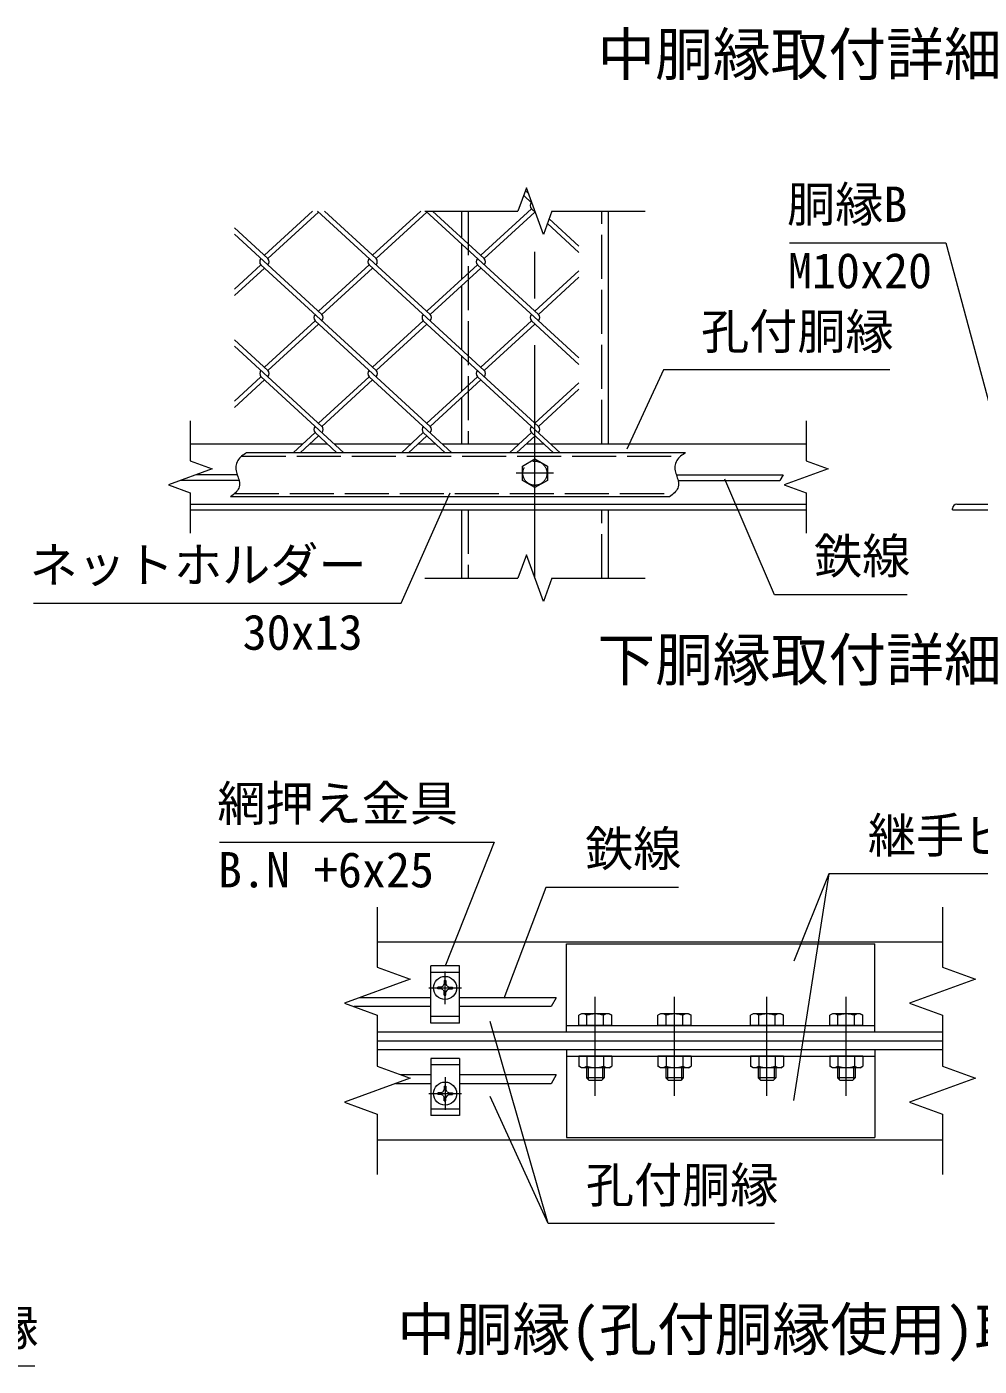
# Model space of a CAD drawing. Units: millimetres at full size; details may follow other scales. Extents: x -8400 to 8400, y -5940 to 5940.
# Drawn here: x 4193 to 6788, y -3296 to 354 of the extents above; entities that cross this region are included whole.
import ezdxf
from ezdxf.enums import TextEntityAlignment as Align

# ---------------------------------------------------------------- set-up
doc = ezdxf.new("R2010")
doc.units = ezdxf.units.MM
doc.header["$LTSCALE"] = 20
doc.linetypes.add('DASHED', pattern=[7.5, 6, -1.5])
doc.linetypes.add('USER1', pattern=[50.8, 31.75, -6.35, 6.35, -6.35])
for name, color, linetype, lineweight in [('0-0_D-STR1', 1, 'Continuous', 18), ('0-1_D-BMK', 2, 'USER1', 13), ('0-2_D-STR3', 3, 'Continuous', 13), ('0-4_D-STR-DIM', 7, 'Continuous', 13), ('0-8_D-STR-TXT', 7, 'Continuous', 13), ('0-9_D-TTL-TXT', 7, 'Continuous', 13), ('0-A_D-STR2', 7, 'Continuous', 13)]:
    doc.layers.add(name, color=color, linetype=linetype, lineweight=lineweight)
doc.styles.add('ＭＳ ゴシック', font='')
doc.styles.get('ＭＳ ゴシック').set_extended_font_data('MS Gothic')

msp = doc.modelspace()

# ---------------------------------------------------------------- linework, layer by layer
at = {"layer": '0-0_D-STR1'}
for p, q in [((5377.66, -148.41), (5377.66, -220.6)), ((5777.66, -148.41), (5777.66, -782.65)), ((5377.66, -237.96), (5377.66, -334.3)), ((5377.66, -351.66), (5377.66, -525.56)), ((5377.66, -542.92), (5377.66, -639.26)), ((5377.66, -656.62), (5377.66, -782.65)), ((4638.54, -782.65), (4945.17, -782.65)), ((4964.11, -782.65), (5012.05, -782.65)), ((5030.99, -782.65), (5240.08, -782.65)), ((5259.02, -782.65), (5306.96, -782.65)), ((5325.43, -782.65), (5534.99, -782.65)), ((5553.93, -782.65), (5601.87, -782.65)), ((5620.34, -782.65), (6316.79, -782.65)), ((4638.54, -946.65), (6316.79, -946.65)), ((6727.37, -946.65), (6861.37, -946.65)), ((4638.54, -962.65), (6316.79, -962.65)), ((5377.66, -962.65), (5377.66, -1148.41)), ((5777.66, -962.65), (5777.66, -1148.41)), ((6715.37, -962.65), (6715.37, -958.65)), ((6715.37, -962.65), (6875.37, -962.65)), ((5148.13, -2139.33), (6688.46, -2139.33)), ((5148.13, -2385.33), (6688.46, -2385.33)), ((5148.13, -2409.33), (6688.46, -2409.33)), ((5148.13, -2433.33), (6688.46, -2433.33)), ((5148.13, -2679.33), (6688.46, -2679.33))]:
    msp.add_line(p, q, dxfattribs=at)
at = {"layer": '0-0_D-STR1', "linetype": 'DASHED'}
for p, q in [((5395.66, -148.41), (5395.66, -782.65)), ((5759.66, -782.65), (5759.66, -148.41)), ((5395.66, -962.65), (5395.66, -1148.41)), ((5759.66, -1148.41), (5759.66, -962.65))]:
    msp.add_line(p, q, dxfattribs=at)
at = {"layer": '0-0_D-STR1'}
msp.add_arc((6727.37, -958.65), 12, 90, 180, dxfattribs=at)
at = {"layer": '0-1_D-BMK'}
for p, q in [((5577.66, -1148.41), (5577.66, -148.41)), ((5332.8, -2309.97), (5332.8, -2220.69)), ((5288.16, -2265.33), (5377.44, -2265.33)), ((5742.05, -2559.33), (5742.05, -2289.33)), ((5958.05, -2559.33), (5958.05, -2289.33)), ((6210.05, -2559.33), (6210.05, -2289.33)), ((6426.05, -2559.33), (6426.05, -2289.33)), ((5332.8, -2508.69), (5332.8, -2597.97)), ((5288.16, -2553.33), (5377.44, -2553.33))]:
    msp.add_line(p, q, dxfattribs=at)
at = {"layer": '0-1_D-BMK', "color": 4, "lineweight": 5}
msp.add_line((5628.66, -862.65), (5526.66, -862.65), dxfattribs=at)
at = {"layer": '0-2_D-STR3', "linetype": 'DASHED'}
for p, q in [((4779.02, -815.85), (5975.44, -815.85)), ((4759.47, -917.45), (5955.9, -917.45)), ((5371.8, -2223.33), (5293.8, -2223.33)), ((5371.8, -2343.33), (5293.8, -2343.33)), ((5371.8, -2475.33), (5293.8, -2475.33)), ((5371.8, -2595.33), (5293.8, -2595.33))]:
    msp.add_line(p, q, dxfattribs=at)
at = {"layer": '0-2_D-STR3'}
for p, q in [((5988.42, -806.65), (4792, -806.65)), ((4766.4, -866.65), (4655.02, -866.65)), ((5962.82, -866.65), (6254.17, -866.65)), ((4771.33, -882.65), (4611.06, -882.65)), ((5967.75, -882.65), (6244.93, -882.65)), ((5944.17, -926.65), (4747.74, -926.65)), ((5664.05, -2145.33), (6504.05, -2145.33)), ((5664.05, -2385.33), (5664.05, -2145.33)), ((6504.05, -2385.33), (6504.05, -2145.33)), ((5293.8, -2361.33), (5293.8, -2205.33)), ((5371.8, -2205.33), (5293.8, -2205.33)), ((5371.8, -2361.33), (5371.8, -2205.33)), ((5321.82, -2262.98), (5312.7, -2263.14)), ((5312.7, -2267.52), (5312.7, -2263.14)), ((5327.39, -2260.14), (5321.82, -2262.98)), ((5327.5, -2260.03), (5330.44, -2254.5)), ((5330.6, -2245.23), (5330.44, -2254.5)), ((5330.6, -2245.23), (5334.99, -2245.23)), ((5334.99, -2245.23), (5335.15, -2254.5)), ((5338.09, -2260.03), (5335.15, -2254.5)), ((5338.2, -2260.14), (5343.77, -2262.98)), ((5343.77, -2262.98), (5352.9, -2263.14)), ((5352.9, -2267.52), (5352.9, -2263.14)), ((5293.8, -2292.33), (5098.67, -2292.33)), ((5321.82, -2267.68), (5312.7, -2267.52)), ((5327.39, -2270.52), (5321.82, -2267.68)), ((5327.5, -2270.63), (5330.44, -2276.16)), ((5330.6, -2285.43), (5330.44, -2276.16)), ((5330.45, -2285.43), (5334.99, -2285.43)), ((5334.99, -2285.43), (5335.15, -2276.16)), ((5338.09, -2270.63), (5335.15, -2276.16)), ((5338.2, -2270.52), (5343.77, -2267.68)), ((5343.77, -2267.68), (5352.9, -2267.52)), ((5635.4, -2292.33), (5371.8, -2292.33)), ((5293.8, -2316.33), (5083.8, -2316.33)), ((5621.55, -2316.33), (5371.8, -2316.33)), ((5704.25, -2335.53), (5697.01, -2339.71)), ((5779.85, -2335.53), (5704.25, -2335.53)), ((5779.85, -2335.53), (5787.08, -2339.71)), ((5920.25, -2335.53), (5913.01, -2339.71)), ((5995.85, -2335.53), (5920.25, -2335.53)), ((5995.85, -2335.53), (6003.08, -2339.71)), ((6172.25, -2335.53), (6165.01, -2339.71)), ((6247.85, -2335.53), (6172.25, -2335.53)), ((6247.85, -2335.53), (6255.08, -2339.71)), ((6388.25, -2335.53), (6381.01, -2339.71)), ((6463.85, -2335.53), (6388.25, -2335.53)), ((6463.85, -2335.53), (6471.08, -2339.71)), ((5371.8, -2361.33), (5293.8, -2361.33)), ((5664.05, -2367.33), (6504.05, -2367.33)), ((5697.01, -2367.33), (5697.01, -2339.71)), ((5787.08, -2367.33), (5697.01, -2367.33)), ((5719.53, -2367.33), (5719.53, -2339.71)), ((5764.56, -2367.33), (5764.56, -2339.71)), ((5787.08, -2367.33), (5787.08, -2339.71)), ((5913.01, -2367.33), (5913.01, -2339.71)), ((6003.08, -2367.33), (5913.01, -2367.33)), ((5935.53, -2367.33), (5935.53, -2339.71)), ((5980.56, -2367.33), (5980.56, -2339.71)), ((6003.08, -2367.33), (6003.08, -2339.71)), ((6165.01, -2367.33), (6165.01, -2339.71)), ((6255.08, -2367.33), (6165.01, -2367.33)), ((6187.53, -2367.33), (6187.53, -2339.71)), ((6232.56, -2367.33), (6232.56, -2339.71)), ((6255.08, -2367.33), (6255.08, -2339.71)), ((6381.01, -2367.33), (6381.01, -2339.71)), ((6471.08, -2367.33), (6381.01, -2367.33)), ((6403.53, -2367.33), (6403.53, -2339.71)), ((6448.56, -2367.33), (6448.56, -2339.71)), ((6471.08, -2367.33), (6471.08, -2339.71)), ((5664.05, -2433.33), (6504.05, -2433.33)), ((5664.05, -2433.33), (5664.05, -2673.33)), ((6504.05, -2433.33), (6504.05, -2673.33)), ((5293.8, -2457.33), (5293.8, -2613.33)), ((5371.8, -2457.33), (5293.8, -2457.33)), ((5371.8, -2457.33), (5371.8, -2613.33)), ((5664.05, -2451.33), (6504.05, -2451.33)), ((5697.01, -2451.33), (5697.01, -2478.95)), ((5787.08, -2451.33), (5697.01, -2451.33)), ((5704.25, -2483.13), (5697.01, -2478.95)), ((5719.53, -2451.33), (5719.53, -2478.95)), ((5764.56, -2451.33), (5764.56, -2478.95)), ((5779.85, -2483.13), (5787.08, -2478.95)), ((5787.08, -2451.33), (5787.08, -2478.95)), ((5913.01, -2451.33), (5913.01, -2478.95)), ((6003.08, -2451.33), (5913.01, -2451.33)), ((5920.25, -2483.13), (5913.01, -2478.95)), ((5935.53, -2451.33), (5935.53, -2478.95)), ((5980.56, -2451.33), (5980.56, -2478.95)), ((5995.85, -2483.13), (6003.08, -2478.95)), ((6003.08, -2451.33), (6003.08, -2478.95)), ((6165.01, -2451.33), (6165.01, -2478.95)), ((6255.08, -2451.33), (6165.01, -2451.33)), ((6172.25, -2483.13), (6165.01, -2478.95)), ((6187.53, -2451.33), (6187.53, -2478.95)), ((6232.56, -2451.33), (6232.56, -2478.95)), ((6247.85, -2483.13), (6255.08, -2478.95)), ((6255.08, -2451.33), (6255.08, -2478.95)), ((6381.01, -2451.33), (6381.01, -2478.95)), ((6471.08, -2451.33), (6381.01, -2451.33)), ((6388.25, -2483.13), (6381.01, -2478.95)), ((6403.53, -2451.33), (6403.53, -2478.95)), ((6448.56, -2451.33), (6448.56, -2478.95)), ((6463.85, -2483.13), (6471.08, -2478.95)), ((6471.08, -2451.33), (6471.08, -2478.95)), ((5293.8, -2502.33), (5212.45, -2502.33)), ((5635.4, -2502.33), (5371.8, -2502.33)), ((5779.85, -2483.13), (5704.25, -2483.13)), ((5718.05, -2483.13), (5718.05, -2510.13)), ((5718.05, -2510.13), (5725.25, -2517.33)), ((5766.05, -2510.13), (5718.05, -2510.13)), ((5722.55, -2483.13), (5722.55, -2514.63)), ((5758.85, -2517.33), (5725.25, -2517.33)), ((5766.05, -2510.13), (5758.85, -2517.33)), ((5761.55, -2483.13), (5761.55, -2514.63)), ((5766.05, -2483.13), (5766.05, -2510.13)), ((5995.85, -2483.13), (5920.25, -2483.13)), ((5934.05, -2483.13), (5934.05, -2510.13)), ((5934.05, -2510.13), (5941.25, -2517.33)), ((5982.05, -2510.13), (5934.05, -2510.13)), ((5938.55, -2483.13), (5938.55, -2514.63)), ((5974.85, -2517.33), (5941.25, -2517.33)), ((5982.05, -2510.13), (5974.85, -2517.33)), ((5977.55, -2483.13), (5977.55, -2514.63)), ((5982.05, -2483.13), (5982.05, -2510.13)), ((6247.85, -2483.13), (6172.25, -2483.13)), ((6186.05, -2483.13), (6186.05, -2510.13)), ((6186.05, -2510.13), (6193.25, -2517.33)), ((6234.05, -2510.13), (6186.05, -2510.13)), ((6190.55, -2483.13), (6190.55, -2514.63)), ((6226.85, -2517.33), (6193.25, -2517.33)), ((6234.05, -2510.13), (6226.85, -2517.33)), ((6229.55, -2483.13), (6229.55, -2514.63)), ((6234.05, -2483.13), (6234.05, -2510.13)), ((6463.85, -2483.13), (6388.25, -2483.13)), ((6402.05, -2483.13), (6402.05, -2510.13)), ((6402.05, -2510.13), (6409.25, -2517.33)), ((6450.05, -2510.13), (6402.05, -2510.13)), ((6406.55, -2483.13), (6406.55, -2514.63)), ((6442.85, -2517.33), (6409.25, -2517.33)), ((6450.05, -2510.13), (6442.85, -2517.33)), ((6445.55, -2483.13), (6445.55, -2514.63)), ((6450.05, -2483.13), (6450.05, -2510.13)), ((5293.8, -2526.33), (5197.58, -2526.33)), ((5321.82, -2550.98), (5312.7, -2551.14)), ((5312.7, -2551.14), (5312.7, -2555.52)), ((5327.39, -2548.14), (5321.82, -2550.98)), ((5327.5, -2548.03), (5330.44, -2542.5)), ((5330.6, -2533.23), (5330.44, -2542.5)), ((5330.45, -2533.23), (5334.99, -2533.23)), ((5334.99, -2533.23), (5335.15, -2542.5)), ((5338.09, -2548.03), (5335.15, -2542.5)), ((5338.2, -2548.14), (5343.77, -2550.98)), ((5343.77, -2550.98), (5352.9, -2551.14)), ((5352.9, -2551.14), (5352.9, -2555.52)), ((5621.55, -2526.33), (5371.8, -2526.33)), ((5321.82, -2555.68), (5312.7, -2555.52)), ((5327.39, -2558.52), (5321.82, -2555.68)), ((5327.5, -2558.63), (5330.44, -2564.16)), ((5330.6, -2573.43), (5330.44, -2564.16)), ((5330.6, -2573.43), (5334.99, -2573.43)), ((5334.99, -2573.43), (5335.15, -2564.16)), ((5338.09, -2558.63), (5335.15, -2564.16)), ((5338.2, -2558.52), (5343.77, -2555.68)), ((5343.77, -2555.68), (5352.9, -2555.52)), ((5371.8, -2613.33), (5293.8, -2613.33)), ((5664.05, -2673.33), (6504.05, -2673.33))]:
    msp.add_line(p, q, dxfattribs=at)
at = {"layer": '0-2_D-STR3', "color": 4, "linetype": 'DASHED', "lineweight": 5}
msp.add_lwpolyline([(5577.66, -901.91), (5543.66, -882.28), (5543.66, -843.02), (5577.66, -823.39), (5611.66, -843.02), (5611.66, -882.28)], close=True, dxfattribs=at)
msp.add_circle((5577.66, -862.65), 33, dxfattribs=at)
at = {"layer": '0-2_D-STR3'}
for centre in [(5332.8, -2265.33), (5332.8, -2553.33)]:
    msp.add_circle(centre, 31.5, dxfattribs=at)
for centre, radius, start, end in [((5708.27, -2356.16), 19.93, 55.61585, 124.38415), ((5742.05, -2410.74), 74.52, 72.4121, 107.5879), ((5775.82, -2356.16), 19.93, 55.61585, 124.38415), ((5924.27, -2356.16), 19.93, 55.61585, 124.38415), ((5958.05, -2410.74), 74.52, 72.4121, 107.5879), ((5991.82, -2356.16), 19.93, 55.61585, 124.38415), ((6176.27, -2356.16), 19.93, 55.61585, 124.38415), ((6210.05, -2410.74), 74.52, 72.4121, 107.5879), ((6243.82, -2356.16), 19.93, 55.61585, 124.38415), ((6392.27, -2356.16), 19.93, 55.61585, 124.38415), ((6426.05, -2410.74), 74.52, 72.4121, 107.5879), ((6459.82, -2356.16), 19.93, 55.61585, 124.38415), ((5708.27, -2462.5), 19.93, 235.61585, 304.38415), ((5742.05, -2407.92), 74.52, 252.4121, 287.5879), ((5775.82, -2462.5), 19.93, 235.61585, 304.38415), ((5924.27, -2462.5), 19.93, 235.61585, 304.38415), ((5958.05, -2407.92), 74.52, 252.4121, 287.5879), ((5991.82, -2462.5), 19.93, 235.61585, 304.38415), ((6176.27, -2462.5), 19.93, 235.61585, 304.38415), ((6210.05, -2407.92), 74.52, 252.4121, 287.5879), ((6243.82, -2462.5), 19.93, 235.61585, 304.38415), ((6392.27, -2462.5), 19.93, 235.61585, 304.38415), ((6426.05, -2407.92), 74.52, 252.4121, 287.5879), ((6459.82, -2462.5), 19.93, 235.61585, 304.38415)]:
    msp.add_arc(centre, radius, start, end, dxfattribs=at)
at = {"layer": '0-4_D-STR-DIM'}
for p, q in [((5554.58, -84.98), (5531.49, -148.41)), ((5600.75, -211.84), (5554.58, -84.98)), ((5277.66, -148.41), (5531.49, -148.41)), ((5623.84, -148.41), (5600.75, -211.84)), ((5623.84, -148.41), (5877.66, -148.41)), ((4638.54, -719.65), (4638.54, -829.05)), ((6316.79, -719.65), (6316.79, -829.05)), ((4638.54, -829.05), (4698.44, -850.85)), ((6316.79, -829.05), (6376.7, -850.85)), ((4698.44, -850.85), (4578.63, -894.46)), ((6254.17, -866.65), (6244.93, -882.65)), ((6376.7, -850.85), (6256.89, -894.46)), ((4578.63, -894.46), (4638.54, -916.26)), ((6256.89, -894.46), (6316.79, -916.26)), ((4638.54, -916.26), (4638.54, -1025.65)), ((6316.79, -916.26), (6316.79, -1025.65)), ((5554.58, -1084.98), (5531.49, -1148.41)), ((5600.75, -1211.84), (5554.58, -1084.98)), ((5277.66, -1148.41), (5531.49, -1148.41)), ((5623.84, -1148.41), (5600.75, -1211.84)), ((5623.84, -1148.41), (5877.66, -1148.41)), ((5148.13, -2044.83), (5148.13, -2208.92)), ((6688.46, -2044.83), (6688.46, -2208.92)), ((5148.13, -2208.92), (5237.99, -2241.62)), ((6688.46, -2208.92), (6778.32, -2241.62)), ((5237.99, -2241.62), (5058.27, -2307.04)), ((6778.32, -2241.62), (6598.6, -2307.04)), ((5635.4, -2292.33), (5621.55, -2316.33)), ((5058.27, -2307.04), (5148.13, -2339.74)), ((6598.6, -2307.04), (6688.46, -2339.74)), ((5148.13, -2339.74), (5148.13, -2478.92)), ((6688.46, -2339.74), (6688.46, -2478.92)), ((5148.13, -2478.92), (5237.99, -2511.62)), ((6688.46, -2478.92), (6778.32, -2511.62)), ((5237.99, -2511.62), (5058.27, -2577.04)), ((5635.4, -2502.33), (5621.55, -2526.33)), ((6778.32, -2511.62), (6598.6, -2577.04)), ((5058.27, -2577.04), (5148.13, -2609.74)), ((6598.6, -2577.04), (6688.46, -2609.74)), ((5148.13, -2609.74), (5148.13, -2773.83)), ((6688.46, -2609.74), (6688.46, -2773.83))]:
    msp.add_line(p, q, dxfattribs=at)
for points in [[(4792, -806.65), (4788.48, -809), (4785.01, -811.37), (4781.63, -813.82), (4778.39, -816.37), (4775.33, -819.06), (4772.51, -821.91), (4769.97, -824.98), (4767.75, -828.29), (4765.9, -831.87), (4764.45, -835.69), (4763.4, -839.68), (4762.76, -843.75), (4762.55, -847.84), (4762.76, -851.87), (4763.35, -855.81), (4764.26, -859.7), (4765.38, -863.55), (4766.65, -867.4), (4767.98, -871.27), (4769.28, -875.2), (4770.47, -879.21), (4771.47, -883.31), (4772.2, -887.45), (4772.58, -891.56), (4772.52, -895.57), (4771.93, -899.42), (4770.77, -903.04), (4769.07, -906.45), (4766.9, -909.68), (4764.33, -912.75), (4761.41, -915.69), (4758.23, -918.52), (4754.85, -921.28), (4751.33, -923.98), (4747.74, -926.65)], [(5988.42, -806.65), (5984.9, -809), (5981.43, -811.37), (5978.05, -813.82), (5974.81, -816.37), (5971.76, -819.06), (5968.93, -821.91), (5966.39, -824.98), (5964.17, -828.29), (5962.32, -831.87), (5960.87, -835.69), (5959.82, -839.68), (5959.19, -843.75), (5958.97, -847.84), (5959.18, -851.87), (5959.77, -855.81), (5960.68, -859.7), (5961.8, -863.55), (5963.07, -867.4), (5964.4, -871.27), (5965.7, -875.2), (5966.89, -879.21), (5967.89, -883.31), (5968.63, -887.45), (5969, -891.56), (5968.94, -895.57), (5968.36, -899.42), (5967.2, -903.04), (5965.5, -906.45), (5963.32, -909.68), (5960.75, -912.75), (5957.84, -915.69), (5954.65, -918.52), (5951.27, -921.28), (5947.75, -923.98), (5944.17, -926.65)]]:
    msp.add_lwpolyline(points, dxfattribs=at)
at = {"layer": '0-8_D-STR-TXT'}
for p, q in [((6378.64, -1954.54), (6282.6, -2571.64)), ((5614.14, -2907.16), (5455.9, -2561.33))]:
    msp.add_line(p, q, dxfattribs=at)
for points in [[(6271.83, -234.4), (6697.03, -234.4), (6863.89, -851.95)], [(6544.7, -581.06), (5928.13, -581.06), (5827.8, -797.36)], [(6592.55, -1193.78), (6230.8, -1193.78), (6094.95, -878.97)], [(4211.56, -1216.64), (5213.41, -1216.64), (5346.99, -916.41)], [(4718.21, -1867.71), (5466.25, -1867.71), (5333.53, -2203.47)], [(7121.1, -1954.54), (6378.64, -1954.54), (6283.29, -2192.6)], [(5968.8, -1991.4), (5607.06, -1991.4), (5493.33, -2294.1)], [(6230.71, -2907.16), (5614.14, -2907.16), (5455.62, -2356.77)], [(4214.57, -3296.22), (3598, -3296.22), (3315.49, -2882.06)]]:
    msp.add_lwpolyline(points, dxfattribs=at)
at = {"layer": '0-A_D-STR2'}
for p, q in [((5569.59, -126.24), (5547.07, -105.6)), ((5560.11, -100.19), (5551.81, -92.58)), ((5568.21, -142.33), (5430.23, -268.77)), ((5579.08, -152.29), (5568.21, -142.33)), ((4971.76, -148.41), (4840.41, -268.77)), ((4987.87, -151.01), (4849.88, -277.45)), ((5292.25, -429.93), (4985.02, -148.41)), ((5144.79, -277.45), (5003.97, -148.41)), ((5266.68, -148.41), (5135.32, -268.77)), ((5282.78, -151.01), (5144.79, -277.45)), ((5587.16, -429.93), (5279.93, -148.41)), ((5439.71, -277.45), (5298.88, -148.41)), ((5577.69, -151.01), (5439.71, -277.45)), ((5697.66, -260.95), (5611.58, -182.07)), ((5697.66, -243.59), (5616.32, -169.06)), ((4849.88, -277.45), (4758.54, -193.75)), ((4997.34, -429.93), (4758.54, -211.11)), ((4830.94, -294.81), (4758.54, -361.16)), ((4840.41, -303.49), (4758.54, -378.52)), ((5144.79, -582.41), (4830.94, -294.81)), ((5125.85, -294.82), (4987.87, -421.25)), ((5135.32, -303.49), (4997.34, -429.93)), ((5439.71, -582.41), (5125.85, -294.81)), ((5420.76, -294.81), (5283.6, -420.49)), ((5430.23, -303.49), (5292.25, -429.93)), ((5697.66, -548.55), (5420.76, -294.81)), ((5697.66, -311.31), (5577.69, -421.25)), ((5697.66, -328.67), (5587.16, -429.93)), ((4978.39, -447.29), (4840.41, -573.73)), ((4987.87, -455.97), (4849.88, -582.41)), ((5292.23, -734.87), (4978.39, -447.29)), ((5273.3, -447.29), (5135.32, -573.73)), ((5282.78, -455.97), (5144.79, -582.41)), ((5587.14, -734.87), (5273.3, -447.29)), ((5568.21, -447.29), (5430.23, -573.73)), ((5577.69, -455.97), (5439.71, -582.41)), ((5697.66, -565.91), (5568.21, -447.29)), ((4849.88, -582.41), (4758.54, -498.71)), ((4997.34, -734.89), (4758.54, -516.07)), ((4830.94, -599.77), (4758.54, -666.11)), ((4840.41, -608.45), (4758.54, -683.48)), ((5057.18, -806.65), (4831.17, -599.55)), ((5125.85, -599.77), (4987.87, -726.21)), ((5135.32, -608.45), (4997.34, -734.89)), ((5351.62, -806.65), (5125.85, -599.77)), ((5420.76, -599.77), (5282.78, -726.21)), ((5430.23, -608.45), (5292.25, -734.89)), ((5646.53, -806.65), (5420.76, -599.77)), ((5697.66, -616.23), (5577.66, -726.19)), ((5697.66, -633.59), (5587.14, -734.87)), ((4978.61, -752.01), (4918.97, -806.65)), ((4988.08, -760.69), (4937.92, -806.65)), ((5038.24, -806.65), (4978.61, -752.01)), ((5273.52, -752.01), (5213.89, -806.65)), ((5282.99, -760.69), (5232.83, -806.65)), ((5333.15, -806.65), (5273.52, -752.01)), ((5568.43, -752.01), (5508.8, -806.65)), ((5577.9, -760.69), (5527.74, -806.65)), ((5628.06, -806.65), (5568.43, -752.01))]:
    msp.add_line(p, q, dxfattribs=at)
for centre, start, end in [((5577.9, -133.41), 137.5, 222.5), ((4840.39, -286.11), 137.5, 222.5), ((4840.39, -286.11), 317.5, 42.5), ((5135.3, -286.11), 137.5, 222.5), ((5135.3, -286.11), 317.5, 42.5), ((5430.21, -286.11), 137.5, 222.5), ((5430.21, -286.11), 317.5, 42.5), ((4987.87, -438.61), 137.5, 222.5), ((4987.87, -438.61), 317.5, 42.5), ((5282.78, -438.61), 137.5, 222.5), ((5282.78, -438.61), 317.5, 42.5), ((5577.9, -438.37), 137.5, 222.5), ((5577.9, -438.37), 317.5, 42.5), ((4840.62, -590.85), 137.5, 222.5), ((4840.62, -590.85), 317.5, 42.5), ((5135.53, -590.85), 137.5, 222.5), ((5135.53, -590.85), 317.5, 42.5), ((5430.45, -590.85), 137.5, 222.5), ((5430.45, -590.85), 317.5, 42.5), ((4988.08, -743.33), 137.5, 222.5), ((4988.08, -743.33), 317.5, 42.5), ((5282.99, -743.33), 137.5, 222.5), ((5282.99, -743.33), 317.5, 42.5), ((5577.9, -743.33), 137.5, 222.5), ((5577.9, -743.33), 317.5, 42.5)]:
    msp.add_arc(centre, 12.85, start, end, dxfattribs=at)

# ---------------------------------------------------------------- texts
at = {"layer": '0-8_D-STR-TXT', "style": 'ＭＳ ゴシック'}
for s, p in [('胴縁B', (6264.73, -206.44)), ('M10x20', (6267.27, -387.21)), ('孔付胴縁', (6030.49, -553.1)), ('ネットホルダー', (4200.39, -1189.44)), ('鉄線', (6338.23, -1165.06)), ('30x13', (4781.04, -1372.69)), ('網押え金具', (4712.12, -1839.24)), ('継手ピース', (6485.06, -1926.33)), ('鉄線', (5714.49, -1962.67)), ('B.N +6x25', (4713.55, -2020.13)), ('孔付胴縁', (5716.5, -2879.2)), ('孔付胴縁', (3700.36, -3268.25))]:
    msp.add_text(s, height=96.19, dxfattribs=at).set_placement(p, align=Align.BOTTOM_LEFT)
at = {"layer": '0-9_D-TTL-TXT', "style": 'ＭＳ ゴシック'}
for s, p in [('中胴縁取付詳細', (5747.82, 186.89)), ('下胴縁取付詳細', (5747.82, -1463.11)), ('中胴縁(孔付胴縁使用)取付詳細', (5202.03, -3287.87))]:
    msp.add_text(s, height=115.4, dxfattribs=at).set_placement(p, align=Align.BOTTOM_LEFT)

doc.saveas('drawing.dxf')
